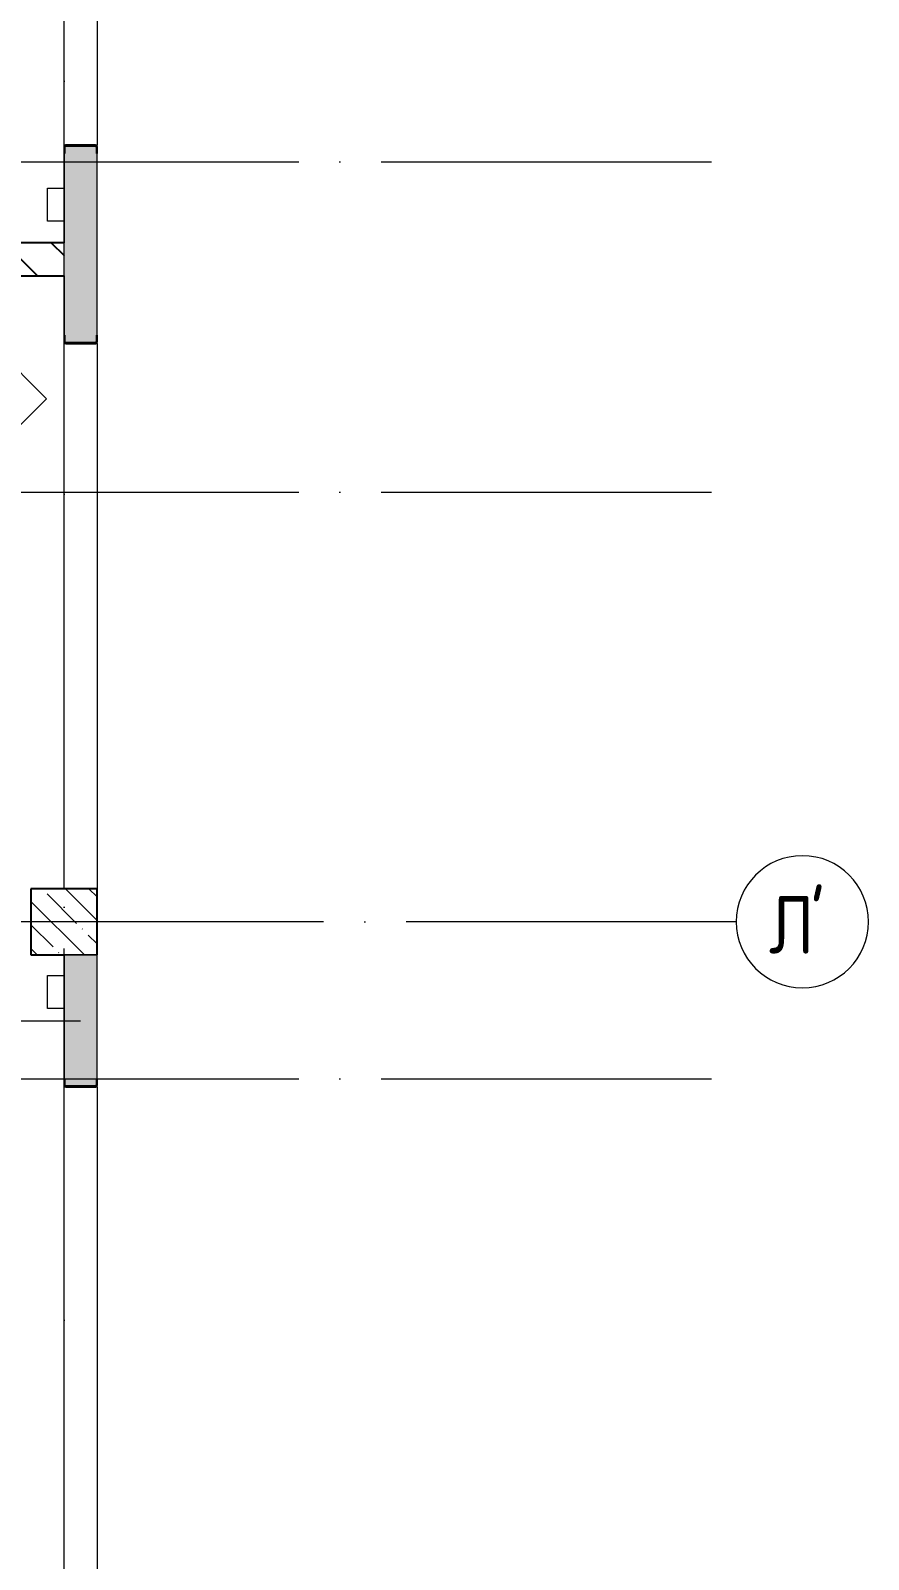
# Model space of a CAD drawing. Header units: millimetres. Extents: x -68946 to 690821, y -552984 to 293768.
# Drawn here: x 125930 to 131003, y -361053 to -351798 of the extents above; entities that cross this region are included whole.
import ezdxf

# ---------------------------------------------------------------- set-up
doc = ezdxf.new("R2010")
doc.units = ezdxf.units.MM
doc.linetypes.add('ADSK_Линия сетки', pattern=[2500, 2000, -250, 0, -250])
for name, color, linetype, lineweight in [('0) блоки', 250, 'Continuous', 25), ('A-FLOR-____-OTLN', 250, 'Continuous', 9), ('A-WALL-____-IDEN', 250, 'Continuous', 9), ('A-WALL-____-MCUT', 250, 'Continuous', 13), ('A-WALL-____-PATT', 250, 'Continuous', 13), ('I-WALL-____-OTLN', 250, 'Continuous', 9), ('S-COLS-____-MCUT', 250, 'Continuous', 25), ('S-COLS-____-OTLN', 250, 'Continuous', 9), ('S-GRID-____-IDEN', 250, 'Continuous', 9), ('S-GRID-____-OTLN', 250, 'Continuous', 9)]:
    doc.layers.add(name, color=color, linetype=linetype, lineweight=lineweight)
doc.styles.add('GOST Common', font='', dxfattribs={"width": 0.9, "height": 350})
doc.styles.get('GOST Common').set_extended_font_data('GOST Common')

# ---------------------------------------------------------------- blocks, each defined once
blk = doc.blocks.new('ADSK_КолоннаНесущая_Швеллер_Гнутый_ГОСТ 8278-83 - 200х50х4_таб_1 2-38569673-Кладочный план внутренних ограждающих конструкций на отм_ _12_600_ Секция 3_')
at = {"layer": 'S-COLS-____-MCUT'}
for p, q in [((39.9, 100), (-0.1, 100)), ((-0.1, 96), (39.9, 96)), ((39.9, 96), (39.9, 100)), ((-10.1, 90), (-10.1, -90)), ((-6.1, -90), (-6.1, 90)), ((39.9, -96), (-0.1, -96)), ((-0.1, -100), (39.9, -100)), ((39.9, -100), (39.9, -96))]:
    blk.add_line(p, q, dxfattribs=at)
for centre, radius, start, end in [((-0.1, 90), 10, 90, 180), ((-0.1, 90), 6, 90, 180), ((-0.1, -90), 10, 180, 270), ((-0.1, -90), 6, 180, 270)]:
    blk.add_arc(centre, radius, start, end, dxfattribs=at)
blk = doc.blocks.new('Ось сетки - Круг_Ø8 мм-39983606-Кладочный план внутренних ограждающих конструкций на отм_ _12_600_ Секция 3_')
at = {"layer": 'S-GRID-____-IDEN'}
for start, end in [(360, 180), (180, 360)]:
    blk.add_arc((0, 0), 4, start, end, dxfattribs=at)
blk = doc.blocks.new('ADSK_Марка_Стена - Типоразмер_ADSK_Марка-30564887-Кладочный план внутренних ограждающих конструкций на отм_ _12_600_ Секция 3_')
at = {"layer": 'A-WALL-____-IDEN'}
for p, q in [((-0.156, 4.37), (-4.213, 0.312)), ((3.901, 0.312), (-0.156, 4.37)), ((-4.213, 0.312), (-0.156, -3.745)), ((-0.156, -3.745), (3.901, 0.312))]:
    blk.add_line(p, q, dxfattribs=at)

msp = doc.modelspace()

# ---------------------------------------------------------------- hatches: boundary and pattern name
at = {"layer": '0) блоки'}
h = msp.add_hatch(dxfattribs=at)
h.set_pattern_fill('FP_2', color=256, style=0, pattern_type=2)
h.set_pattern_definition([(135, (-26617.47, -398117.93), (-141.42136, -141.42136), [])])
h.paths.add_polyline_path([(126132.5104, -353282.9344), (126132.5104, -353082.9344), (125293.5323, -353082.9344), (125293.5323, -353282.9344)])
at = {"layer": 'A-WALL-____-PATT', "lineweight": 15}
h = msp.add_hatch(dxfattribs=at)
h.set_pattern_fill('FP_23', color=256, style=0, pattern_type=2)
h.set_pattern_definition([(50, (-26617.47, -398117.93), (364.36793, -31.8783), [38.1, -419.1]), (355, (-26617.47, -398117.93), (-70.48585, 382.1133), [30.48, -335.28]), (100.451, (-26587.1, -398120.6), (293.885, 350.2334), [32.38, -356.18]), (46.184, (-26617.47, -398016.33), (542.1585, -84.0858), [57.15, -628.65]), (96.636, (-26572.3, -398023.34), (474.8049, 494.8554), [48.57, -534.27]), (351.184, (-26617.47, -398016.33), (474.8102, 494.85), [45.72, -502.92]), (21, (-26566.67, -398041.73), (303.22847, -204.53046), [38.1, -419.1]), (326, (-26566.67, -398041.73), (123.6039, 368.37604), [30.48, -335.28]), (71.451, (-26541.4, -398058.78), (426.8341, 163.8427), [32.38, -356.18]), (37.5, (-26617.47, -398117.93), (6.17665, 169.11015), [16.764, -314.452, 16.764, -323.596, -336.55]), (37.5, (-26617.47, -398117.93), (6.17665, 169.11015), [-671.576, 16.764, -319.786]), (7.5, (-26617.47, -398117.93), (133.63888, 200.3615), [16.764, -177.292, 16.764, -306.832, -128.27]), (7.5, (-26617.47, -398117.93), (133.63888, 200.3615), [-517.652, 16.764, -111.506]), (327.5, (-26730.75, -398117.93), (271.18182, -11.45836), [16.764, -110.236, 16.764, -379.476, -525.78]), (327.5, (-26730.75, -398117.93), (271.18182, -11.45836), [-523.24, 16.764, -509.016]), (317.5, (-26781.55, -398117.93), (296.2585, 50.85285), [16.764, -148.336, 16.764, -246.38, -373.38]), (317.5, (-26781.55, -398117.93), (296.2585, 50.85285), [-428.244, 16.764, -356.616])])
h.paths.add_polyline_path([(126332.5104, -397892.9338), (126332.5104, -397492.9344), (126132.5104, -397492.9344), (126132.5104, -397892.9338)])
h.paths.add_polyline_path([(126132.5104, -393792.9338), (126332.5104, -393792.9338), (126332.5104, -392992.9344), (126132.5104, -392992.9344), (126132.5104, -393448.7037)])
h.paths.add_polyline_path([(126332.5104, -391292.9344), (126332.5104, -390592.9344), (126132.5104, -390592.9344), (126132.5104, -391292.9344)])
h.paths.add_polyline_path([(126132.5104, -389292.9338), (126332.5104, -389292.9338), (126332.5104, -388492.9344), (126132.5104, -388492.9344), (126132.5104, -389208.4874)])
h.paths.add_polyline_path([(126132.5104, -384792.9338), (126332.5104, -384792.9338), (126332.5104, -383992.9344), (126132.5104, -383992.9344)])
h.paths.add_polyline_path([(126332.5104, -382292.9344), (126332.5104, -381592.9344), (126132.5104, -381592.9344), (126132.5104, -382292.9344)])
h.paths.add_polyline_path([(126332.5104, -380292.9338), (126332.5104, -379492.9344), (126132.5104, -379492.9344), (126132.5104, -380292.9338)])
h.paths.add_polyline_path([(126332.5104, -375792.9338), (126332.5104, -374992.9344), (126132.5104, -374992.9344), (126132.5104, -375792.9338)])
h.paths.add_polyline_path([(126132.5104, -373292.9344), (126332.5104, -373292.9344), (126332.5104, -372592.9344), (126132.5104, -372592.9344)])
h.paths.add_polyline_path([(126132.5104, -371292.9338), (126332.5104, -371292.9338), (126332.5104, -370492.9344), (126132.5104, -370492.9344), (126132.5104, -371187.5681)])
h.paths.add_polyline_path([(126332.5104, -366792.9338), (126332.5104, -365992.9344), (126132.5104, -365992.9344), (126132.5104, -366792.9338)])
h.paths.add_polyline_path([(126332.5104, -365092.9344), (126332.5104, -364392.9344), (126132.5104, -364392.9344), (126132.5104, -365092.9344)])
h.paths.add_polyline_path([(126132.5104, -362692.9344), (126332.5104, -362692.9344), (126332.5104, -362292.9338), (126132.5104, -362292.9338), (126132.5104, -362442.122)])
h.paths.add_polyline_path([(126332.5104, -361892.9338), (126332.5104, -361492.9344), (126132.5104, -361492.9344), (126132.5104, -361892.9338)])
h.paths.add_polyline_path([(126332.5104, -358192.9344), (126332.5104, -357392.9338), (126132.5104, -357392.9338), (126132.5104, -358192.9344)])
h.paths.add_polyline_path([(126132.5104, -353692.9338), (126332.5104, -353692.9338), (126332.5104, -352492.9338), (126132.5104, -352492.9338), (126132.5104, -353282.9344)])
h.paths.add_polyline_path([(126332.5104, -350392.9338), (126332.5104, -350092.9344), (126132.5104, -350092.9344), (126132.5104, -350392.9338)])
h.paths.add_polyline_path([(126332.5104, -349192.9344), (126332.5104, -347992.9344), (126132.5104, -347992.9344), (126132.5104, -349192.9344)])
h.paths.add_polyline_path([(126132.5104, -347092.9344), (126332.5104, -347092.9344), (126332.5104, -346392.9344), (126132.5104, -346392.9344)])
h.paths.add_polyline_path([(126332.5104, -344292.9338), (126332.5104, -343492.9344), (126132.5104, -343492.9344), (126132.5104, -344292.9338)])
h.paths.add_polyline_path([(126332.5104, -340192.9344), (126332.5104, -339542.9338), (126132.5104, -339542.9338), (126132.5104, -340192.9344)])
at = {"layer": 'S-COLS-____-OTLN', "lineweight": 5}
h = msp.add_hatch(dxfattribs=at)
h.set_pattern_fill('FP_1', color=256, style=0, pattern_type=2)
h.set_pattern_definition([(135, (-26617.47, -398117.93), (-142.5612, -142.5612), []), (135, (-26474.9, -398117.93), (-142.5612, -142.5612), [252.016, -50.403, 3.353, -47.05])])
h.paths.add_polyline_path([(125932.5104, -357392.9338), (126332.5104, -357392.9338), (126332.5104, -356992.9338), (125932.5104, -356992.9338)])

# ---------------------------------------------------------------- linework, layer by layer
at = {"layer": '0) блоки'}
for p, q in [((126132.5104, -353082.9344), (125293.5323, -353082.9344)), ((120507.5323, -353282.9344), (126132.5104, -353282.9344))]:
    msp.add_line(p, q, dxfattribs=at)
at = {"layer": 'A-FLOR-____-OTLN'}
for p, q in [((126032.5104, -352952.9338), (126032.5104, -352752.9338)), ((126032.5104, -352752.9338), (126132.5104, -352752.9338)), ((126132.5104, -352952.9338), (126032.5104, -352952.9338)), ((126032.5104, -357717.9338), (126032.5104, -357517.9338)), ((126032.5104, -357517.9338), (126132.5104, -357517.9338)), ((126132.5104, -357717.9338), (126032.5104, -357717.9338))]:
    msp.add_line(p, q, dxfattribs=at)
at = {"layer": 'A-WALL-____-IDEN'}
msp.add_line((126232.5104, -357794.8336), (124946.8854, -357794.8336), dxfattribs=at)
at = {"layer": 'A-WALL-____-MCUT', "color": 7, "lineweight": 15}
for p, q in [((126132.5104, -352492.9338), (126132.5104, -353082.9344)), ((126332.5104, -352492.9338), (126132.5104, -352492.9338)), ((126332.5104, -353692.9338), (126332.5104, -352492.9338)), ((126132.5104, -353282.9344), (126132.5104, -353692.9338)), ((126132.5104, -353692.9338), (126332.5104, -353692.9338)), ((126132.5104, -357392.9338), (126132.5104, -358192.9344)), ((126332.5104, -358192.9344), (126332.5104, -357392.9338)), ((126132.5104, -358192.9344), (126332.5104, -358192.9344))]:
    msp.add_line(p, q, dxfattribs=at)
at = {"layer": 'A-WALL-____-MCUT', "lineweight": 15}
for p, q in [((126132.5104, -353282.9344), (126132.5104, -353082.9344)), ((126332.5104, -357392.9338), (126132.5104, -357392.9338))]:
    msp.add_line(p, q, dxfattribs=at)
at = {"layer": 'I-WALL-____-OTLN', "lineweight": 15}
for p, q in [((126132.5104, -352492.9338), (126132.5104, -350792.9338)), ((126332.5104, -350792.9338), (126332.5104, -352492.9338)), ((126132.5104, -356992.9338), (126132.5104, -353692.9338)), ((126332.5104, -353692.9338), (126332.5104, -356992.9338)), ((126132.5104, -361492.9344), (126132.5104, -358192.9344)), ((126332.5104, -358192.9344), (126332.5104, -361492.9344))]:
    msp.add_line(p, q, dxfattribs=at)
at = {"layer": 'S-COLS-____-MCUT'}
for p, q in [((126332.5104, -356992.9338), (125932.5104, -356992.9338)), ((125932.5104, -356992.9338), (125932.5104, -357392.9338)), ((126332.5104, -357392.9338), (126332.5104, -356992.9338)), ((125932.5104, -357392.9338), (126132.5104, -357392.9338))]:
    msp.add_line(p, q, dxfattribs=at)
at = {"layer": 'S-COLS-____-OTLN'}
msp.add_line((126132.5104, -357392.9338), (126332.5104, -357392.9338), dxfattribs=at)
at = {"layer": 'S-GRID-____-OTLN', "linetype": 'ADSK_Линия сетки'}
for p, q in [((126132.5323, -401856.7737), (126132.5323, -336915.9292)), ((105552.8046, -352592.9338), (130203.4118, -352592.9338)), ((105552.8046, -354592.9338), (130203.4118, -354592.9338)), ((130203.4118, -357192.9338), (105552.8046, -357192.9338)), ((105552.8046, -358142.9338), (130203.4118, -358142.9338))]:
    msp.add_line(p, q, dxfattribs=at)

# ---------------------------------------------------------------- block references
at = {"layer": 'A-WALL-____-IDEN', "xscale": 99.99999999999993, "yscale": 99.99999999999993, "zscale": 99.99999999999993}
msp.add_blockref('ADSK_Марка_Стена - Типоразмер_ADSK_Марка-30564887-Кладочный план внутренних ограждающих конструкций на отм_ _12_600_ Секция 3_', (125635.9445, -354058.4601), dxfattribs=at)
at = {"layer": 'S-COLS-____-OTLN'}
for p, rotation in [((126232.5104, -352503.0338), 269.9999999999649), ((126232.5104, -353682.8338), 89.99999999996523), ((126232.5104, -358182.8344), 89.99999999996523)]:
    msp.add_blockref('ADSK_КолоннаНесущая_Швеллер_Гнутый_ГОСТ 8278-83 - 200х50х4_таб_1 2-38569673-Кладочный план внутренних ограждающих конструкций на отм_ _12_600_ Секция 3_', p, dxfattribs=dict(at, rotation=rotation))
at = {"layer": 'S-GRID-____-IDEN', "xscale": 99.99999999999993, "yscale": 99.99999999999993, "zscale": 99.99999999999993, "rotation": 89.9999999999998}
msp.add_blockref('Ось сетки - Круг_Ø8 мм-39983606-Кладочный план внутренних ограждающих конструкций на отм_ _12_600_ Секция 3_', (130603.4118, -357192.9338), dxfattribs=at)

# ---------------------------------------------------------------- texts
at = {"layer": 'S-GRID-____-IDEN', "color": 18, "true_color": 0x000000, "char_height": 350, "attachment_point": 1, "style": 'GOST Common'}
for s, insert, width in [("\\fGOST Common|b0|i0|c204|p34|;\\W.9;'", (130651.3159, -357035.7082), 137.088562), ('\\fGOST Common|b0|i0|c204|p34|;\\W.9;Л', (130401.2847, -357035.7082), 303.037875)]:
    msp.add_mtext(s, dxfattribs=dict(at, insert=insert, width=width))

doc.saveas('drawing.dxf')
